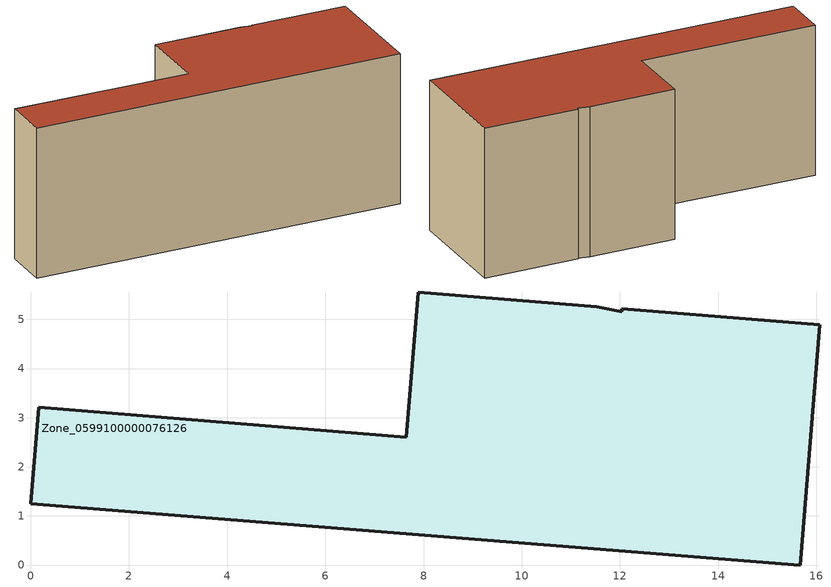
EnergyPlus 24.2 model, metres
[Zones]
Zone_0599100000076126
 floor ground (C_G): 15.67,0 0,1.25 0.16,3.21 7.65,2.6 7.89,5.56 11.53,5.26 12.04,5.16 12.04,5.22 16.07,4.89 z0
 wall outside (C_F): 7.65,2.6 0.16,3.21 0,1.25 15.67,0 16.07,4.89 12.04,5.22 12.04,5.16 11.53,5.26 7.89,5.56 7.65,2.6 z0:6.41
 roof outside (C_R): 11.53,5.26 7.89,5.56 7.65,2.6 0.16,3.21 0,1.25 15.67,0 16.07,4.89 12.04,5.22 12.04,5.16 z6.41
[BUILDING]
Pand.0599100000076126: North Axis=0; Terrain=City; Loads Convergence Tolerance Value=0.04; Temperature Convergence Tolerance Value=0.4; Solar Distribution=FullExterior; Maximum Number of Warmup Days=25; Minimum Number of Warmup Days=1
[Site:Location]
Rotterdam.The.Hague.AP_ZH_NLD Design_Conditions: Latitude=51.96; Longitude=4.45; Time Zone=1; Elevation=-4.5
[SITE:GROUNDTEMPERATURE:BUILDINGSURFACE]
18, 18, 18, 18, 18, 18, 18, 18, 18, 18, 18, 18
[MATERIAL] Thermal Absorptance=0.9; Solar Absorptance=0.7; Visible Absorptance=0.7
Name | Roughness | Thickness | Conductivity | Density | Specific Heat
G.TC.1946 | MediumSmooth | 0.15 | 1 | 540 | 1210
F.TC.1946 | Rough | 0.3 | 0.857143 | 1920 | 840
R.TC.1946 | MediumRough | 0.2 | 0.909091 | 1500 | 1000
[CONSTRUCTION]
C_G: G.TC.1946
C_F: F.TC.1946
C_R: R.TC.1946
[ZONE]
Zone_0599100000076126: Type=1; Multiplier=1; Ceiling Height=Autocalculate; Volume=Autocalculate; Floor Area=autocalculate; Part of Total Floor Area=Yes
[ZONEINFILTRATION:DESIGNFLOWRATE]
Infil_Zone_0599100000076126: Zone or ZoneList or Space or SpaceList=Zone_0599100000076126; Schedule=AlwaysOn; Design Flow Rate Calculation Method=Flow/Area; Flow Rate per Floor Area=0.003; Constant Term Coefficient=1; Temperature Term Coefficient=0; Velocity Term Coefficient=0; Velocity Squared Term Coefficient=0
[HVACTEMPLATE:ZONE:IDEALLOADSAIRSYSTEM]
Zone_0599100000076126: Maximum Heating Supply Air Temperature=50; Minimum Cooling Supply Air Temperature=13; Maximum Heating Supply Air Humidity Ratio=0.0156; Minimum Cooling Supply Air Humidity Ratio=0.0077; Heating Limit=NoLimit; Cooling Limit=NoLimit; Dehumidification Control Type=ConstantSensibleHeatRatio; Cooling Sensible Heat Ratio=0.7; Dehumidification Setpoint=60; Humidification Control Type=None; Humidification Setpoint=30; Outdoor Air Method=None; Outdoor Air Flow Rate per Person=0.00944; Outdoor Air Flow Rate per Zone Floor Area=0; Outdoor Air Flow Rate per Zone=0; Demand Controlled Ventilation Type=None; Outdoor Air Economizer Type=NoEconomizer; Heat Recovery Type=None; Sensible Heat Recovery Effectiveness=0.7; Latent Heat Recovery Effectiveness=0.65
[ZONECONTROL:THERMOSTAT]
ThermostatControl_Zone_0599100000076126: Zone or ZoneList=Zone_0599100000076126; Control Type Schedule=DualSetpointControlType; Control 1=Thermostat_Zone_0599100000076126; Temperature Difference Between Cutout And Setpoint=0
[THERMOSTATSETPOINT:DUALSETPOINT]
Thermostat_Zone_0599100000076126: Heating Setpoint Temperature Schedule=HeatingSetpoint_Zone_0599100000076126; Cooling Setpoint Temperature Schedule=CoolingSetpoint_Zone_0599100000076126
[SCHEDULE:COMPACT]
HeatingSetpoint_Zone_0599100000076126: Through: 12/31, For: AllDays, Until: 24:00, 21
CoolingSetpoint_Zone_0599100000076126: Through: 12/31, For: AllDays, Until: 24:00, 24
DualSetpointControlType: Through: 12/31, For: AllDays, Until: 24:00, 4
AlwaysOn: Through: 12/31, For: AllDays, Until: 24:00, 1
